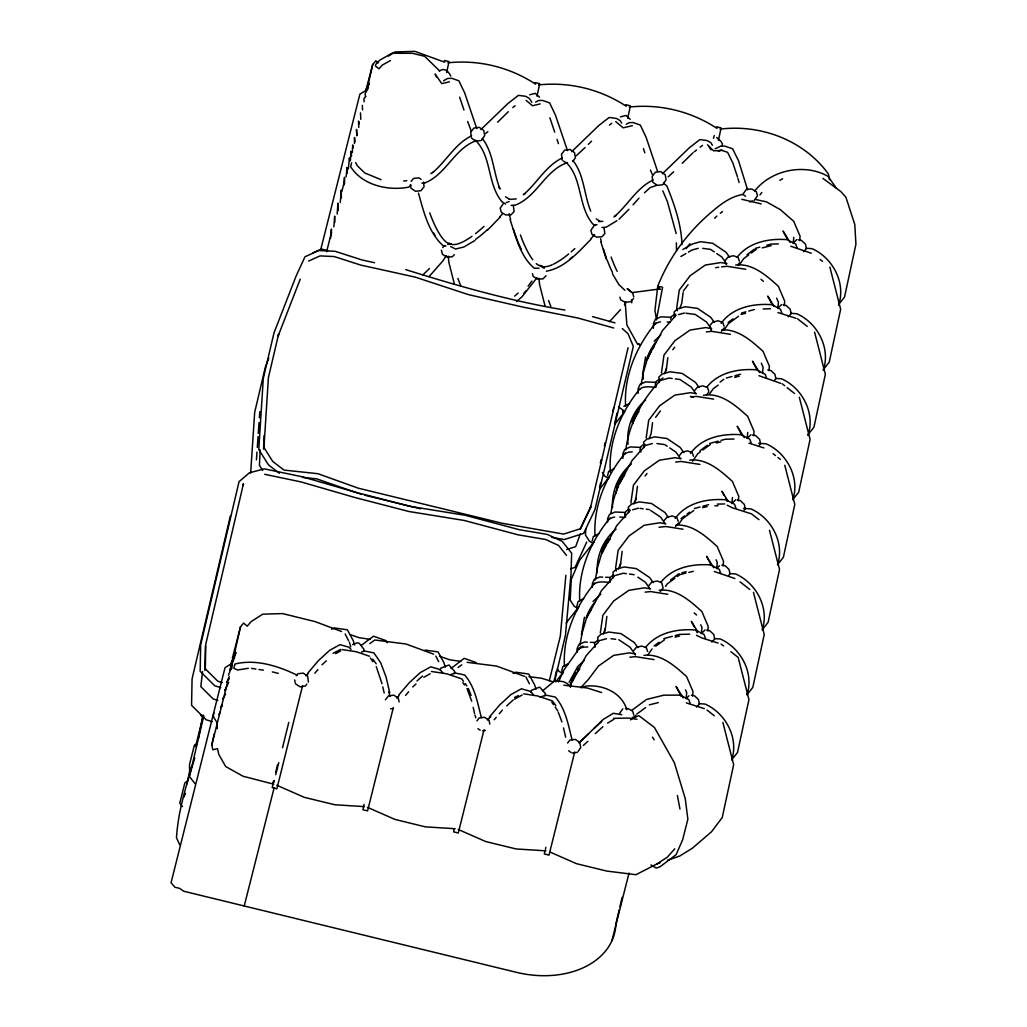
<?xml version="1.0" encoding="UTF-8"?>
<svg xmlns="http://www.w3.org/2000/svg" width="1027" height="1027" viewBox="0 0 1027 1027"><rect width="100%" height="100%" fill="white"/><g stroke="black" fill="none" stroke-linecap="round" stroke-linejoin="round"><path stroke-width="1.5" d="M354.431 143.562L354.533 137.477L354.893 141.983M577.033 652.299L577.097 648.615L579.035 644.404L584.479 642.042L587.393 642.17M592.322 587.239L592.386 583.554L594.312 579.344L599.755 576.981L602.682 577.11M607.573 522.255L607.637 518.571L609.576 514.36L615.019 512.011L625.25 512.447M622.837 458.427L622.914 453.523L624.852 449.312L630.296 446.95L640.527 447.387M638.126 393.38L638.203 388.463L640.142 384.252L645.585 381.89L655.817 382.339M653.403 328.319L653.493 323.415L655.431 319.192L660.874 316.842L671.106 317.279M204.912 670.477L205.387 645.713M217.018 728.682L217.185 724.099M250.639 472.998L254.683 412.353L265.39 366.921L268.804 358.166M260.139 449.89L259.446 465.372L262.63 470.405M263.541 449.184L264.157 435.243M352.312 152.599L352.685 144.923L353.006 147.991M585.801 528.648L585.467 535.016L589.421 541.126L593.375 543.553M670.554 319.127L671.607 316.342L675.484 314.159M341.477 631.502L315.084 621.605L282.566 613.581L262.732 614.185L251.076 621.643L247.25 626.175L243.604 623.081L240.511 626.752L234.657 652.761M256.429 459.865L256.968 452.085M257.302 447.425L258.059 436.539M258.278 433.433L259.035 422.546M259.356 417.873L259.792 411.66M337.151 214.091L337.96 203.179L338.127 210.651M350.374 160.751L351.067 151.354L351.568 155.886M333.826 226.839L334.674 216.132L334.866 222.474M340.258 202.512L341.234 190.226L341.349 197.89M343.84 185.194L344.507 177.26L344.558 183.563M346.138 176.849L346.972 167.555L347.28 173.409M330.553 238.444L331.4 229.085L331.464 233.681M565.864 575.325L560.331 636.021L549.317 680.785M348.384 168.967L349.424 157.837L349.771 160.803M686.1 698.758L686.716 692.673L685.522 689.874M692.545 696.024L692.994 691.556L686.627 676.613C674.97 666.087 660.836 653.313 643.942 655.354M701.338 633.672L701.942 627.587L700.761 624.788M707.77 630.937L708.219 626.47L701.865 611.527C690.195 601 676.074 588.227 659.18 590.268M716.666 568.65L717.282 562.565L716.089 559.766M723.111 565.916L723.56 561.448L717.193 546.492C705.831 536.248 692.403 524.078 676.048 525.079M731.879 503.564L732.482 497.479M738.31 500.829L738.76 496.349L732.405 481.406C720.736 470.88 706.615 458.106 689.72 460.16M747.155 438.503L747.772 432.418M753.6 435.769L754.049 431.301L747.682 416.346C735.73 405.46 720.903 392.34 703.469 395.267M762.496 373.469L763.112 367.384L761.328 363.199M768.941 370.734L769.39 366.267L763.022 351.324C751.648 341.067 738.22 328.897 721.865 329.898M777.837 308.447L778.44 302.362L776.656 298.164M784.281 305.712L784.718 301.232L778.363 286.289C766.694 275.762 752.573 262.989 735.679 265.043M793.191 243.425L793.807 237.34M799.635 240.69L800.084 236.223L793.717 221.28L780.225 209.572L766.437 201.857L755.641 199.52M202.563 671.542L200.817 686.665L213.231 698.989L217.788 700.414M605.031 631.104L606.867 616.405M620.308 566.044L622.157 551.345M635.597 500.996L637.446 486.297M666.164 370.875L667.82 357.691M652.543 422.739L651.195 433.278L649.154 438.799M683.109 292.631L681.774 303.158L679.733 308.678M600.307 633.004L602.862 615.314L613.735 600.949L628.909 590.307L644.597 587.803L650.527 588.882M630.873 502.896L633.428 485.206L644.314 470.841L659.475 460.186L675.175 457.695L681.106 458.774M646.176 437.861L648.73 420.171L659.604 405.793L674.778 395.151L690.478 392.648L696.409 393.726M661.452 372.788L663.994 355.098L674.88 340.72L690.041 330.078L705.742 327.574L711.672 328.666M198.288 738.875L202.987 714.985M581.436 634.66L584.44 617.24M645.585 356.96L642.594 374.393L643.377 379.091M579.985 645.059L582.219 632.709L586.443 618.293A55.111 52.454 -16.7 0 1 590.358 609.679M595.275 579.998L597.496 567.649L601.732 553.245A55.111 52.454 -16.7 0 1 605.635 544.618M610.834 513.397L612.785 502.601L617.009 488.184A55.111 52.454 -16.7 0 1 620.924 479.57M625.841 449.89C629.179 422.418 643.531 397.244 662.916 377.885M641.13 384.83L643.351 372.493L647.575 358.076A55.111 52.454 -16.7 0 1 651.49 349.45M656.407 319.782L662.608 287.175M273.708 781.033L273.336 783.1L274.145 780.597M454.062 829.521L453.639 831.87L458.286 833L484.012 729.825M544.772 851.64L544.349 853.976L548.996 855.119L574.722 751.931M545.453 849.432L545.838 847.365M273.811 784.204L243.027 776.232L225.696 766.54L218.802 754.486L217.493 748.657L212.833 749.749L211.78 745.024L214.194 734.087M378.244 62.865L375.818 60.798L372.724 64.457L367.653 86.756M731.853 759.261C738.798 737.617 725.434 713.072 705.087 704.073L699.13 703.649M747.142 694.201C754.088 672.557 740.724 648.011 720.363 639.012L714.407 638.589M762.419 629.14C769.377 607.509 756 582.964 735.653 573.965L729.696 573.528M777.709 564.093C784.654 542.449 771.29 517.903 750.942 508.904L743.484 508.378M792.998 499.032C799.943 477.388 786.579 452.843 766.219 443.844L758.773 443.317M807.967 435.409C815.554 413.393 802.421 388.001 781.508 378.796L775.552 378.372M823.256 370.349C830.843 348.333 817.71 322.94 796.798 313.736L790.829 313.312M838.546 305.289C846.132 283.285 832.987 257.88 812.075 248.675L806.118 248.252M214.001 713.072C211.126 717.822 218.109 720.582 217.223 725.357M302.606 685.6L276.866 788.787L272.219 787.645L273.721 780.7M393.302 707.706L367.576 810.894L362.929 809.764L364.072 804.346M351.593 162.779L350.669 166.708C362.249 185.335 388.386 191.15 408.874 187.107L411.018 185.155M275.762 772.253L277.47 764.922M194.809 757.977C186.657 783.832 178.107 810.611 176.49 837.762L179.725 844.836M186.721 784.23L190.624 767.618M195.579 746.488L203.269 715.909M203.782 715.729L189.469 776.63L195.412 784.14M600.371 462.972L601.116 459.852M604.415 445.795L605.147 442.663M612.952 410.8L613.697 407.668M580.448 529.059L590.371 508.16L628.062 347.742M554.118 680.875L554.824 677.91M555.171 676.434L556.493 670.772M599.563 487.478L600.654 482.818M614.518 423.83L617.073 412.97M619.204 909.768L615.93 923.709A86.704 62.056 14.2 0 1 516.35 972.312L183.807 891.256L179.571 888.355L174.924 887.225L171.06 882.758L223.873 672.197L225.118 667.614L230.895 664.084L235.594 652.261L230.934 664.212M619.936 906.661L622.118 897.38M446.642 72.596L448.992 61.581L444.344 60.452M537.005 96.166L539.701 83.701L535.054 82.558M627.702 118.272L630.411 105.807L625.764 104.677M718.412 140.391L721.121 127.913L716.474 126.783M227.545 682.326L211.78 745.024M282.528 747.733L288.792 722.353M363.507 651.554L364.033 649.423L359.232 643.3L357.191 642.799L352.569 644.584M440.275 670.272L440.801 668.141L448.953 664.995L454.743 671.53L454.216 673.673M530.985 692.378L531.511 690.247L539.663 687.102L545.453 693.649L544.926 695.78M721.981 146.155L722.507 144.062L720.941 141.418L716.718 137.554M230.446 515.657L192.075 678.873L191.561 705.318L206.119 719.747L212.204 721.66M243.078 485.296L243.489 483.678L205.798 644.096L205.323 668.859L217.737 681.171L222.294 682.596M320.552 250.331L359.886 94.137L365.663 90.62L369.245 83.752M366.254 88.913L372.724 64.457M326.612 251.743L331.272 233.283M341.798 191.69L344.353 181.599M232.346 658.32L240.511 626.752M244.221 905.981L274.196 787.516M600.859 462.856L601.591 459.942M590.371 508.16L590.782 506.542L580.204 528.841L563.656 534.091L502.55 523.346L358.307 488.184L317.921 473.704L284.004 470.084L272.707 461.418L263.952 447.554L268.406 377.654L278.599 334.237L278.189 335.855L300.231 279.19M586.764 541.961L575.043 567.392L570.563 568.817M554.734 680.785L565.428 635.354L570.986 574.388L571.654 553.155L562.128 541.268L547.301 534.425L519.264 529.688L465.27 515.297L409.927 506.337L356.164 492.408L302.323 476.81L264.298 468.838L249.33 472.856L239.047 481.65L200.676 644.866L200.175 671.311L214.72 685.741L220.805 687.654M743.163 193.936L746.449 189.276L751.725 189.007L756.308 191.677L757.515 195.708L754.229 200.368M619.538 713.483L622.824 708.823M611.861 940.886L629.025 873.053M275.724 774.653L278.792 762.612M607.483 475.963L608.639 471.457L614.236 468.62M592.194 541.024L593.349 536.518L598.959 533.668M561.628 671.132L562.783 666.626L568.38 663.789M308.382 682.121L307.664 676.164L303.183 673.109L297.804 673.763L296.251 675.766M713.483 138.298L714.24 135.513M600.615 463.151L601.45 460.122M580.332 533.796L575.685 546.646L566.673 549.522M664.443 373.738L666.484 368.218M633.877 503.846L635.918 498.326M618.588 568.907L620.629 563.387M603.298 633.954L605.339 628.434M230.536 666.176L235.619 652.851M234.721 656.933L229.689 669.899L232.051 668.076M228.456 675.175L232.513 665.137M231.011 664.392L235.902 652.915M229.239 676.549L226.774 682.313L229.291 678.552M558.637 681.864L563.656 670.361L579.433 648.14A55.111 13.351 22.3 0 1 582.938 646.137M365.586 91.788L369.309 83.354M365.663 90.62L369.001 83.405M228.7 682.364L224.759 690.645L226.274 688.039M183.615 797.44L185.54 793.422M647.575 358.076L662.633 330.386L676.125 315.161M617.009 488.184L632.067 460.494L645.559 445.282M601.732 553.245L616.778 525.554L630.27 510.329M586.443 618.293L601.488 590.615L614.98 575.39M569.163 682.236L577.765 666.472L584.414 660.233M224.091 696.717L222.628 699.374L225.645 694.085M222.063 704.984L220.6 707.629L222.423 705.408M368.321 88.091L365.098 93.547L365.522 96.435M218.841 714.612L220.381 712.045M446.27 255.607L442.996 260.768L429.145 276.533M536.98 277.714L522.05 296.726L516.542 301.514M624.416 304.98L626.046 302.413M737.232 257.122C748.953 242.128 769.043 238.225 787.17 239.663L795.758 244.156L797.183 248.226M739.35 264.863L743.715 258.611L748.734 254.914M721.095 323.389C732.431 307.432 753.369 303.222 771.88 304.711L780.469 309.217L781.894 313.274M724.061 329.924L728.425 323.659L738.477 316.277M706.704 387.295C718.425 372.313 738.516 368.411 756.642 369.836L765.231 374.329L766.656 378.398M709.696 393.79L713.187 388.784L718.207 385.086M690.491 453.433C701.813 437.476 722.751 433.266 741.263 434.755L749.864 439.261L751.276 443.317M692.57 461.213L697.808 453.703L700.324 451.854M675.201 518.481C686.524 502.537 707.475 498.326 725.986 499.815L734.575 504.308L736 508.378M679.04 523.77L682.531 518.763L693.828 510.445M660.797 582.399C672.531 567.405 692.622 563.515 710.735 564.94L719.336 569.433L720.749 573.502M665.535 586.391L667.28 583.888L674.816 578.342M645.547 647.459C657.267 632.478 677.358 628.575 695.472 630L704.073 634.506L705.498 638.563M647.665 655.213L652.029 648.948M634.16 717.834L635.906 715.331M655.855 322.863C636.779 345.881 623.71 375.561 625.61 405.858M639.641 389.233C620.552 412.263 608.202 442.226 610.346 472.42M625.289 452.984C606.212 475.989 593.131 505.669 595.031 535.966M609.999 518.032C590.923 541.049 577.854 570.73 579.754 601.026M594.71 583.092C575.633 606.097 562.565 635.79 564.465 666.074M686.254 248.598L689.81 243.72M683.302 291.129L688.077 284.71M672.788 349.771L674.7 347.203M655.598 417.386L660.374 410.98M645.097 476.027L647.01 473.473M572.835 161.573L575.415 157.657L574.478 152.574L570.011 149.467L564.619 150.173L561.474 154.255L562.193 160.186M706.717 394.804L708.656 392.275M306.816 684.11L305.263 686.113L299.884 686.781L295.404 683.712M385.382 699.823L388.501 695.831L393.88 695.163L398.36 698.232L399.079 701.98M476.862 720.941L479.211 717.937L484.577 717.282L489.07 720.338L489.789 724.086M567.572 743.047L569.921 740.056L575.287 739.389L579.767 742.457L580.743 747.451L578.15 751.405M365.779 96.358L363.892 98.785L364.149 101.84M614.942 424.087L624.711 411.647M599.665 489.134L609.422 476.708M594.132 541.755L579.498 560.408L571.269 579.369L570.178 600.076L574.132 606.187L578.085 608.613M566.159 622.978L578.856 606.816M555.761 681.812L563.566 671.863M754.614 191.086C771.084 169.866 804.5 162.972 828.006 176.323L836.183 187.877M759.967 194.873L761.841 192.498M838.571 304.557L844.515 297.111L855.94 244.208L854.785 224.502L845.901 197.21L840.754 191.497L822.909 178.39M823.295 369.617L829.225 362.159L840.651 309.268L829.867 267.084M808.005 434.678L813.936 427.219L825.361 374.316L814.591 332.132M792.716 499.725L798.659 492.28L810.085 439.376L799.301 397.192M777.439 564.786L783.37 557.327L794.795 504.437L784.782 465.257M762.15 629.833L768.08 622.388L779.519 569.484L769.505 530.317M746.86 694.894L752.804 687.435L764.229 634.545L753.446 592.361M731.583 759.954L737.514 752.496L748.94 699.592L738.169 657.408L730.839 651.696M411.134 181.381L413.483 178.467L418.862 177.864L421.096 179.366M429.504 268.522L422.765 275.031M523.95 293.234L526.004 290.795M620.526 309.602L609.46 321.708M725.255 260.344L728.143 256.917L733.471 255.723L738.118 257.469L739.35 261.115M737.63 265.107L739.556 262.822M709.965 325.405L712.866 321.977L718.194 320.783L722.828 322.517L724.074 326.162M721.378 331.297L724.279 327.883M694.676 390.453L697.577 387.038L702.904 385.844L707.552 387.577L708.784 391.223M679.399 455.513L682.287 452.085L687.615 450.892L692.262 452.625L693.495 456.283M664.11 520.561L667.011 517.146L672.338 515.952L676.973 517.685L678.218 521.331M675.522 526.466L678.423 523.038M648.82 585.621L651.721 582.193L657.049 581L661.696 582.745L663.134 588.099L660.233 591.526M633.543 650.682L636.432 647.254L641.772 646.06L646.407 647.793L647.639 651.439M307.972 672.903L318.421 660.643L329.603 650.373L339.988 644.661L348.962 647.203L351.054 649.411M314.827 673.211L317.908 669.604M398.681 695.099L409.144 682.839L420.325 672.569L430.711 666.844L439.672 669.399L442.817 672.711M405.549 695.407L408.618 691.787M489.378 717.039L499.828 704.792L511.01 694.522L521.395 688.796L530.368 691.351L533.514 694.663M494.18 719.76L496.234 717.347M499.315 713.739L502.396 710.132M774.692 380.106L775.873 378.77L774.91 374.29L770.918 370.516L767.798 369.951M759.402 445.153L760.583 443.831L759.621 439.338L755.628 435.576L752.509 435.012M599.704 640.437L586.212 655.662L571.153 683.353A55.111 52.454 -16.7 0 1 575.069 674.726M744.126 510.214L745.294 508.891L744.331 504.398L740.339 500.624L737.219 500.072M728.836 575.274L730.017 573.939L729.054 569.446L725.062 565.684L721.942 565.12M674.765 848.816L667.396 857.109L656.972 863.9L635.995 874.709L606.816 871.076L576.429 863.668L550.369 852.205M633.004 204.797L639.012 198.134M633.569 298.485L630.591 301.733L625.238 302.297L620.642 299.845L619.884 297.15M580.691 687.679L588.278 679.604L598.471 666.022L613.645 655.367L629.333 652.877L635.264 653.955M442.727 247.61L444.691 245.504M454.319 254.67L452.355 256.763L447.04 257.071L442.496 254.362L441.366 250.216M503.487 203.436L500.162 208.147L501.292 212.294L505.836 215.002L511.151 214.694L514.103 211.549L513.346 205.836M546.017 275.724L543.065 278.869L537.75 279.177L533.206 276.468L532.448 273.708M630.604 719.914L633.479 716.885M542.654 690.786L554.862 680.67L563.541 681.658L567.289 683.52L570.344 686.588M581.141 740.916L603.093 719.529L613.286 713.277L621.759 714.715M588.651 733.753L578.971 742.945M587.855 741.327L583.362 745.422M487.427 230.228L500.008 217.262M590.846 239.445C578.124 252.231 564.978 267.816 546.351 271.218M432.662 172.613C446.283 161.226 455.333 143.446 471.65 135.846M619.088 219.252L628.909 209.251M361.388 645.303L373.481 636.201L385.561 640.45L387.41 642.812M450.981 668.551L464.178 658.333L476.258 662.595M306.007 675.817L308.254 673.558M396.73 698.001L398.977 695.754M487.414 719.953L490.79 716.576M497.594 122.226L508.352 111.661M585.108 147.541L576.314 155.706M588.317 144.358L591.539 141.161M673.661 171.779L668.166 176.862M794.179 242.141L796.811 239.561M803.512 251.718L806.439 248.662L805.476 244.169L801.484 240.408L798.364 239.843M778.89 307.201L781.521 304.621M788.222 316.765L791.149 313.723L790.187 309.23L786.194 305.455L783.075 304.903M748.324 437.309L750.955 434.729M733.034 502.37L735.666 499.79M717.757 567.43L719.503 565.71M702.468 632.478L705.1 629.898M711.801 642.042L714.728 638.999L713.765 634.506L709.773 630.745L706.653 630.18M687.179 697.538L688.937 695.818M696.511 707.102L699.438 704.047L698.476 699.567L694.483 695.793L691.364 695.24M682.249 163.28L693.02 152.753M714.638 218.25L716.885 216.081M654.186 341.195L660.849 334.956M645.559 400.017C633.056 410.479 626.085 428.015 628.1 444.152M631.4 463.986C618.536 474.217 611.463 491.368 612.554 507.595M616.084 529.136C603.234 539.368 596.148 556.518 597.252 572.745M593.041 601.463L600.808 594.184M322.016 664.79L326.368 660.785M412.726 686.973L415.999 683.982M506.683 705.921L513.218 699.926M593.94 728.528L601.668 721.493M595.249 733.65L602.888 726.692M644.43 192.806L650.13 187.633L656.818 185.258M416.936 680.978L422.533 676.061M514.643 296.123L518.16 293.067M480.931 129.543L507.839 103.586L518.43 95.344L525.708 96.307L529.367 98.412L531.806 102.302M485.578 133.574L487.864 131.674M571.667 151.675L598.574 125.718L609.165 117.476L616.444 118.439L620.103 120.544L621.72 123.137M662.376 173.781L689.284 147.824L699.875 139.582L707.141 140.558L710.812 142.65L712.43 145.256M720.248 213.346L722.494 211.523M512.768 107.578L515.13 105.742M609.422 125.101L611.784 123.266M694.201 151.829L696.576 149.981M700.132 147.22L702.494 145.372M747.014 254.722L754.293 249.214M728.079 322.529L732.944 318.858M188.313 780.327L184.834 782.959L179.776 803.23L182.434 806.567M720.081 382.083L723.727 379.335M699.939 450.802L707.231 445.307M681.017 518.609L684.662 515.862M687.089 514.026L689.515 512.191M670.592 579.998L679.091 573.579M654.083 645.97L658.949 642.299M751.25 253.066L756.27 249.368M702.84 450.006L710.376 444.473M677.332 576.494L679.848 574.645L685.831 573.156M655.791 646.188L664.585 639.718M631.99 710.171L646.535 699.464L663.814 695.176L680.233 695.125L688.835 699.631L690.247 703.688M636.779 714.073L645.572 707.616M369.797 643.647L374.791 640.014L405.973 643.993L433.664 654.186M458.003 667.576L461.752 664.841M525.503 193.294L523.372 194.732C536.993 183.345 546.043 165.552 562.347 157.953M616.213 215.4L614.082 216.838C627.702 205.451 636.753 187.659 653.069 180.059M388.476 56.061L394.959 51.941L414.805 51.35L444.819 62.249M607.586 723.149L613.889 719.285M430.827 173.589L433.471 171.984M616.957 220.677L606.225 227.172L601.861 227.493M474.975 240.485L463.947 246.981L455.513 249.035L450.609 246.493M682.865 249.497L692.301 244.028L700.555 241.692L712.712 243.296L726.05 252.257L729.606 257.302M680.901 256.493L685.908 253.592M688.424 252.141L692.172 249.959L698.155 248.341M443.536 80.786L447.592 78.476L451.777 78.283L458.928 80.838L464.73 93.072L476.759 128.529M535.632 102.122L538.328 100.582L542.513 100.389L549.663 102.931L555.466 115.178L567.495 150.622M626.277 124.254L628.973 122.701L633.158 122.521L640.309 125.063L646.111 137.297L657.575 171.393M779.84 180.328L782.6 178.762M660.194 379.22C656.651 379.939 653.711 383.623 656.24 386.986M644.905 444.267C641.374 444.999 638.422 448.671 640.951 452.034M629.628 509.328C626.085 510.047 623.132 513.731 625.674 517.095M613.055 575.107L609.756 577.88L610.385 582.155M597.765 640.168L594.479 642.941L595.095 647.203M390.465 60.516L382.416 65.022L378.937 68.77L375.446 66.087L375.779 64.393L379.682 60.195L392.006 53.276L412.392 53.288L424.664 56.318L439.389 70.696M335.662 653.66L340.797 650.836M423.817 677.268L430.236 673.725M514.501 699.22L522.204 694.971M333.095 653.3L340.759 649.372M514.514 697.513L518.353 695.561M623.915 406.397L629.525 403.56M583.67 598.728L578.06 601.565L576.904 606.071L577.187 610.526M715.113 148.799L720.903 146.065L724.959 146.116L732.623 148.825L738.541 160.764L747.617 189.867M718.386 151.354L721.121 150.058L727.591 152.33L732.88 163.023L737.502 176.965M630.771 719.118L638.833 715.665L654.417 727.437L674.354 762.676L685.266 798.685L687.859 819.174L682.673 839.701L676.1 854.708L660.104 866.737L656.292 868.097L650.977 864.952M308.562 261.076L320.039 255.903L334.147 256.545L360.734 265.082L415.255 277.136L468.569 294.659L523.077 307.124L577.867 318.011L613.697 327.985M312.657 252.976L321.477 249.073L327.626 250.562M331.644 629.192L334.443 627.972L347.357 629.808L353.172 640.489L354.585 645.007M197.158 743.818L194.437 745.011L190.367 761.135L189.507 764.743L189.661 774.255M513.051 673.442L515.849 672.21L528.764 674.046L534.579 684.739L535.991 689.245M581.744 687.705L585.583 686.152C602.721 684.264 621.643 692.391 626.868 709.747M749.851 201.985L752.778 200.907M476.733 140.571C454.704 147.721 446.501 174.359 424.806 182.96L421.904 183.178M567.443 162.677C545.414 169.84 537.211 196.465 515.515 205.066L511.151 205.387M656.972 863.9L659.989 862.86M667.524 860.254L679.592 856.107L692.391 848.212L711.557 831.729L722.225 817.556L733.663 764.653L722.88 722.469M439.376 71.068C444.37 67.012 448.773 71.62 450.789 76.114M529.675 94.792L535.298 93.329L539.534 97.193M620.372 116.911L626.008 115.435L630.231 119.312M361.581 651.978L364.508 650.99L373.905 652.915L380.722 662.826L386.101 677.14L389.747 692.827M450.866 674.508L455.269 673.032L464.666 674.957C475.013 686.96 477.529 702.93 481.393 717.745M540.099 697.115L545.979 695.151L555.376 697.076C565.723 709.066 568.239 725.036 572.103 739.864M506.272 202.524L509.058 201.613M596.982 224.631L594.197 225.542L590.872 230.253L592.001 234.4L596.546 237.109L601.861 236.801L604.813 233.655L604.056 227.955M678.539 314.621L684.367 313.004M661.799 380.08L669.091 378.052L672.197 378.462M646.535 445.153L652.363 443.536M632.683 509.777L638.512 508.16M615.956 575.261L623.248 573.246L626.354 573.657M600.679 640.322L606.508 638.704M755.513 248.303L759.775 247.148M766.861 245.235L771.123 244.079L778.453 243.9M741.648 312.978L745.897 311.823M748.747 311.053L754.421 309.525M726.359 378.026L732.033 376.498M734.87 375.728L740.544 374.2M709.657 443.471L718.168 441.174M721.005 440.403L725.267 439.248L734.061 439.03M694.368 508.519L700.055 506.991M702.892 506.221L708.566 504.693M681.928 572.809L686.177 571.667M663.801 638.64L672.313 636.329M675.15 635.572L679.412 634.416L689.669 634.16M762.252 247.879L771.238 245.658M740.981 314.429L745.474 313.312M734.729 377.32L739.209 376.203M716.358 442.984L720.851 441.867M702.571 507.672L707.064 506.555M688.822 572.424L693.315 571.307M675.06 637.112L679.553 636.008M649.346 704.843L658.32 702.609M449.428 81.826L441.777 83.611L435.14 74.047L436.372 76.935M540.138 103.932L532.487 105.73L526.106 100.402M632.375 125.679L623.196 127.836L615.751 121.635M715.575 267.675L718.669 267.238M659.334 289.036L631.964 292.618L627.15 288.792M390.568 708.835L393.264 708.502M482.626 730.788L485.309 730.454M571.988 753.061L577.367 752.393M721.583 266.879L727.026 266.288L745.743 269.254M706.294 331.926L711.75 331.349L730.454 334.314M691.017 396.987L696.46 396.396L713.611 399.118M675.727 462.047L681.171 461.457L699.888 464.422M659.077 527.249L665.894 526.517L683.045 529.226M645.161 592.155L650.605 591.565L667.755 594.286M629.872 657.216L635.315 656.625L654.032 659.591M403.675 180.996L406.795 180.688M248.393 668.282L237.622 669.989L233.874 668.372L234.965 664.007C255.89 658.795 278.484 666.061 297.329 675.291M509.418 199.405L516.247 198.904M598.767 221.614L602.862 221.306M625.456 708.694L628.088 708.566L632.683 711.223L633.89 715.267M722.405 150.404L713.649 150.828L707.487 144.756M763.164 308.96L770.494 308.768M717.308 504.116L724.638 503.936M613.697 718.361L628.344 718.066L636.958 719.285M714.843 505.797L718.04 505.785M447.913 62.801C478.852 59.579 509.61 67.102 535.606 84.175M538.623 84.907C569.561 81.685 600.32 89.221 626.316 106.282M629.333 107.026C660.271 103.804 691.03 111.327 717.026 128.401M720.043 129.132C760.968 124.049 803.987 140.314 828.442 174.038L829.585 179.712M445.923 246.095L443.497 246.082C428.529 232.731 423.727 211.742 418.464 193.153M539.072 268.201L534.207 268.201C520.086 256.044 515.721 236.646 510.137 219.65M605.609 577.238L609.987 577.431M590.32 642.299L594.71 642.478M364.482 806.619L334.686 804.744L304.313 797.337L276.789 785.244M455.192 828.725L425.396 826.851L395.01 819.443L367.499 807.35M545.902 850.831L516.106 848.957L485.72 841.549L458.209 829.457M425.152 650.078L438.067 651.914L443.882 662.595L445.294 667.114M661.427 286.867L657.716 286.533L654.944 310.321L656.51 319.577M302.477 477.362L316.765 478.89L361.414 494.372M563.849 685.202L587.2 687.974L601.642 692.545M528.956 676.703L541.409 678.205L553.373 681.941M639.782 344.212L637.395 343.917L626.855 324.891L625.161 301.81M467.067 662.325L496.683 666.099L524.373 676.292M702.763 248.354L710.543 249.381L714.278 251.897M685.92 313.209L695.253 314.442L706.486 321.99L710.979 328.37M675.304 378.873L679.964 379.502L691.21 387.038L695.69 393.431M656.921 443.536L664.7 444.575L667.191 446.244M640.065 508.378L643.184 508.789M646.291 509.199L649.398 509.61M629.461 574.067L634.134 574.684M611.065 638.704L615.738 639.32M370.079 639.32L359.078 637.69L350.284 634.635M460.789 661.427L449.787 659.796L439.517 656.24M251.474 668.372L255.954 669.039M258.932 669.488L263.413 670.156M342.312 649.603L356.215 651.734L369.54 656.24M431.468 671.478L446.925 673.853L461.726 678.86L463.447 681.209M523.731 693.828L537.635 695.959L552.436 700.966L555.889 705.677M551.717 537.339L564.259 539.547L583.644 533.385L594.954 509.572L633.325 346.356L628.075 333.775L622.298 328.537M726.975 263.618L721.044 262.54L705.344 265.043L690.183 275.685L679.296 290.05L676.754 307.741L677.358 310.757M690.465 396.396L693.276 396.91M665.83 523.847L659.899 522.756L644.211 525.259L629.038 535.914L618.151 550.279L615.609 567.97L616.226 570.973M564.94 310.064C510.74 301.091 458.016 285.968 405.755 269.639M264.671 474.294L301.052 481.92L354.751 497.479L408.887 511.497L464.217 520.458L518.186 534.849L545.684 539.496L558.56 545.44L566.493 555.35M374.585 262.745L362.12 259.985L335.02 251.281L318.755 250.549L304.98 256.763L296.135 275.993L273.991 332.915L263.297 378.347L258.778 449.505L268.535 464.949L279.434 473.306M741.841 199.302L761.225 203.885M272.348 671.902L278.291 673.353M364.534 495.13L420.569 508.789M592.553 316.624L615.019 322.876M811.291 253.245L790.79 246.236M778.017 312.555L796.015 318.306M780.725 383.353L758.966 375.715M748.94 443.15L763.934 447.939M734.87 578.522L714.368 571.513M718.078 643.095L701.582 637.831L696.576 635.315M686.306 702.892L704.304 708.63M381.107 179.712L364.739 172.934L357.383 165.848L355.637 162.613M727.142 505.194L732.161 507.723L751.648 513.949L758.979 519.675M638.126 343.968L640.36 345.329M608.652 478.492L604.698 476.079L602.335 472.407M562.796 673.661L558.842 671.247L557.263 668.795M596.238 218.905L600.294 221.46M595.121 225.388L592.72 223.886C577.675 206.106 582.758 178.595 566.108 162.343M505.528 196.812L509.585 199.354M505.605 204.039L502.01 201.78C486.978 184 492.061 156.489 475.398 140.237M716.782 253.579L721.776 256.93L725.37 262.039M669.694 447.926L675.933 452.111L680.426 458.504M650.643 510.445L660.631 517.146L665.124 523.539M637.87 577.2L645.367 582.219L649.86 588.612M618.845 639.731L630.077 647.28L635.469 654.944M568.624 750.763L570.871 752.29M477.914 728.657L480.161 730.184M745.551 196.234L742.97 194.462C731.275 196.221 721.301 203.718 712.52 211.228C688.295 231.422 669.309 256.943 657.716 286.328L660.438 289.486M652.902 182.305L657.37 185.399L662.762 184.706L666.125 179.764L665.188 174.68L660.72 171.586L655.329 172.279L652.184 176.362L652.671 181.034M563.309 160.969L566.66 163.293M471.483 138.08L475.963 141.187L481.342 140.481L484.718 135.538L483.768 130.468L479.301 127.361L473.909 128.054L470.777 132.149L471.252 136.809M618.536 406.795L623.556 410.582M820.111 259.446L822.55 261.359M797.504 318.781L807.273 326.406M782.227 383.828L784.667 385.741M787.106 387.654L794.423 393.38M773.036 453.664L775.475 455.564M777.914 457.477L780.353 459.39M740.031 581.86L749.787 589.498M721.082 644.057L723.521 645.97M707.012 710.068L714.343 715.793M663.481 183.242L666.882 185.964C674.418 204.566 681.325 224.438 681.979 244.606M627.536 288.715L631.592 292.027M761.007 279.305L763.433 281.398M694.175 612.914L696.588 615.006M624.917 290.307L618.896 284.595L612.426 273.785M572.925 160.52C584.209 174.616 584.004 194.706 590.73 211.138M482.215 138.414C493.499 152.51 493.294 172.6 500.021 189.032L498.737 186.76M200.56 714.766L203.218 718.104M465.18 683.558L466.913 685.92M372.75 659.103L376.203 663.801M714.317 322.362L710.774 317.317L697.423 308.357L685.266 306.739L677.563 308.883L674.148 311.964L674.469 317.433M699.028 387.423L695.484 382.378L682.133 373.404L669.976 371.8L662.274 373.944L658.872 377.012L659.193 382.493M683.764 452.496L680.221 447.451L666.87 438.49L654.712 436.873L647.01 439.017L643.595 442.085L643.916 447.567M668.461 517.531L664.918 512.486L651.567 503.525L639.41 501.908L631.708 504.052L628.293 507.12L628.614 512.601M653.198 582.604L649.642 577.559L636.304 568.599L624.146 566.981L616.444 569.125L613.029 572.193L613.35 577.675M637.908 647.665L634.365 642.62L621.014 633.646L608.857 632.041L601.154 634.173L597.74 637.253L598.061 642.735M551.807 702.186L553.502 704.638M555.183 707.089L557.712 710.774M462.792 682.519L464.474 684.983M370.349 658.025L372.878 661.709M708.617 146.181L710.928 149.878M790.148 242.436L783.049 231.024L786.733 238.148M774.063 306.213L767.76 296.084L772.188 304.634M759.569 372.544L752.47 361.132L756.899 369.681M744.293 437.592L737.193 426.192L741.61 434.742M728.207 501.381L721.904 491.253L724.112 495.527M713.714 567.713L706.615 556.3L711.043 564.85M697.641 631.502L691.338 621.361L694.291 627.061M683.148 697.821L676.048 686.421L681.209 696.383M652.504 737.155L654.122 739.876M725.588 498.365L727.065 501.215M695.754 629.91L697.23 632.76M525.837 676.832L529.406 683.764M435.833 656.099L438.696 661.658M345.136 633.993L348.705 640.925M662.8 190.855L667.409 201.626L676.164 233.54M650.45 170.097L652.145 174.179M471.329 131.315L467.67 121.545M468.325 688.488L471.111 695.446M548.585 300.513L550.806 306.277M545.157 306.444L539.522 284.325L538.982 278.24M457.875 278.407L460.648 285.609M454.447 284.338L448.825 262.219L448.285 256.134M558.239 712.16L561.897 721.904M467.003 688.655L471.714 701.197M376.254 666.613L382.031 683.777M725.46 262.052L726.282 264.491M710.171 327.112L711.403 330.758M643.415 148.543L644.866 152.843M549.869 117.823L554.708 132.149M459.621 97.154L463.973 110.056M557.019 139.338L558.406 143.652M600.834 241.769L606.187 258.997M474.936 715.062L475.796 717.847M388.642 691.749L390.042 696.293M677.371 795.489L679.964 809.019M349.424 642.311L350.746 646.805M737.912 178.364L739.132 182.575M632.619 292.849L633.762 296.88M563.502 727.925L565.646 737.168M359.193 123.818L358.551 121.058L358.782 127.438M473.152 707.359L474.577 713.521M382.75 686.858L384.188 693.02M423.573 182.087L424.048 186.811L420.929 190.701L415.537 191.304L411.07 188.288L410.351 184.642M294.685 679.964L295.16 682.467M622.76 410.916L622.953 413.881M356.857 135.757L356.523 129.389L356.818 135.448M362.326 105.37L362.57 109.953M360.516 112.919L360.759 119.312M676.369 242.808L676.536 250.524M631.708 299.666L631.746 302.824M216.8 722.084L216.851 728.323M602.027 551.191A55.111 52.338 -18.6 0 1 608.87 538.662M602.528 552.667A55.111 52.338 -18.6 0 1 605.904 545.504M607.56 542.757A55.111 52.338 -18.6 0 1 610.308 538.88M632.08 422.495A55.111 52.338 -18.6 0 1 639.449 408.502M632.581 423.971A55.111 52.338 -18.6 0 1 639.025 411.275M655.213 324.224A55.111 13.531 24.7 0 1 660.464 321.952M667.126 321.977A55.111 13.531 24.7 0 1 670.361 322.375M578.817 649.436A55.111 13.531 24.7 0 1 587.791 646.997M594.094 584.376A55.111 13.531 24.7 0 1 609.255 582.514M609.358 519.392A55.111 13.531 24.7 0 1 614.608 517.12M619.756 517.017A55.111 13.531 24.7 0 1 624.506 517.544M586.212 617.702A55.111 52.338 -18.6 0 1 594.53 602.464M589.857 611.964A55.111 52.338 -18.6 0 1 591.424 609.178M541.858 265.826A55.111 14.391 75.9 0 1 536.287 263.631M532.705 259.677A55.111 14.391 75.9 0 1 520.419 234.926M521.177 249.137A55.111 14.391 75.9 0 1 513.282 228.726M510.586 219.444A55.111 14.391 75.9 0 1 509.161 213.693M574.838 248.56A55.111 16.419 -49.4 0 1 571.179 251.846M568.727 253.926A55.111 16.419 -49.4 0 1 553.348 264.209M552.154 264.761A55.111 16.419 -49.4 0 1 540.022 265.287M594.453 234.631A55.111 16.419 -49.4 0 1 590.602 239.137M572.334 257.02A55.111 16.419 -49.4 0 1 569.908 258.958M617.163 271.333A55.111 14.391 75.9 0 1 611.129 257.045M612.503 272.514A55.111 14.391 75.9 0 1 607.047 259.754M606.469 258.213A55.111 14.391 75.9 0 1 603.504 249.304M601.296 241.563A55.111 14.391 75.9 0 1 600.564 238.7M544.336 268.163A55.111 16.881 -49.9 0 1 540.972 265.788M450.262 243.681A55.111 16.073 77.4 0 1 447.772 244.439M624.634 454.345A55.111 13.531 24.7 0 1 632.273 451.906M483.999 226.389A55.111 16.419 -49.4 0 1 475.475 233.681M471.971 236.3A55.111 16.419 -49.4 0 1 449.184 243.104M502.665 213.59A55.111 16.419 -49.4 0 1 499.777 216.954M487.607 229.483A55.111 16.419 -49.4 0 1 475.578 239.394M616.803 487.504A55.111 52.338 -18.6 0 1 625.122 472.253M615.956 493.448A55.111 52.338 -18.6 0 1 618.421 486.053M619.73 483.178A55.111 52.338 -18.6 0 1 624.673 474.987M646.419 360.4A55.111 52.338 -18.6 0 1 655.675 342.196M647.857 358.911A55.111 52.338 -18.6 0 1 651.002 351.683M652.581 348.898A55.111 52.338 -18.6 0 1 654.315 346.215M639.924 389.284A55.111 13.531 24.7 0 1 655.072 387.423M569.998 685.677A55.111 52.338 -18.6 0 1 570.935 682.711M571.474 681.26A55.111 52.338 -18.6 0 1 575.659 672.711M577.392 670.028A55.111 52.338 -18.6 0 1 579.254 667.473M570.498 687.153A55.111 52.338 -18.6 0 1 571.436 684.187M572.553 681.273A55.111 52.338 -18.6 0 1 579.754 668.949M634.044 418.772A55.111 52.454 -16.7 0 1 636.214 414.51M451.161 243.72A55.111 14.391 75.9 0 1 429.722 212.82M435.012 235.363A55.111 14.391 75.9 0 1 433.433 232.718M531.858 281.039A55.111 24.147 -57.6 0 1 528.058 286.199"/></g></svg>
